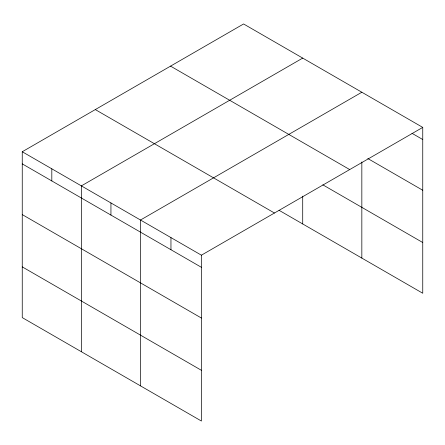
<?xml version="1.0" encoding="UTF-8"?>
<svg xmlns="http://www.w3.org/2000/svg" width="445" height="445" viewBox="0 0 445 445"><rect width="100%" height="100%" fill="white"/><g stroke="black" fill="none" stroke-linecap="round" stroke-linejoin="round"><path stroke-width="0.67" d="M422.75 127.398L243.587 23.963L22.25 151.751L22.25 317.602L201.413 421.037L201.413 255.185L422.75 127.398L422.75 293.249L279.06 210.296M302.711 58.095L81.374 185.882L81.374 351.734M361.835 92.232L140.498 220.019L140.498 385.871M411.998 133.316L422.75 139.524M367.804 158.531L422.75 190.254M170.546 66.133L349.709 169.573M322.814 184.825L422.75 242.519M95.291 109.576L274.454 213.016M22.25 151.751L201.413 255.185M22.25 163.871L201.413 267.312M22.25 214.601L201.413 318.041M22.25 266.872L201.413 370.307M361.835 161.963L361.835 258.083M302.711 196.15L302.711 223.946M170.958 237.602L170.958 249.728M110.939 202.953L110.939 215.074M51.815 168.816L51.815 180.943"/></g></svg>
